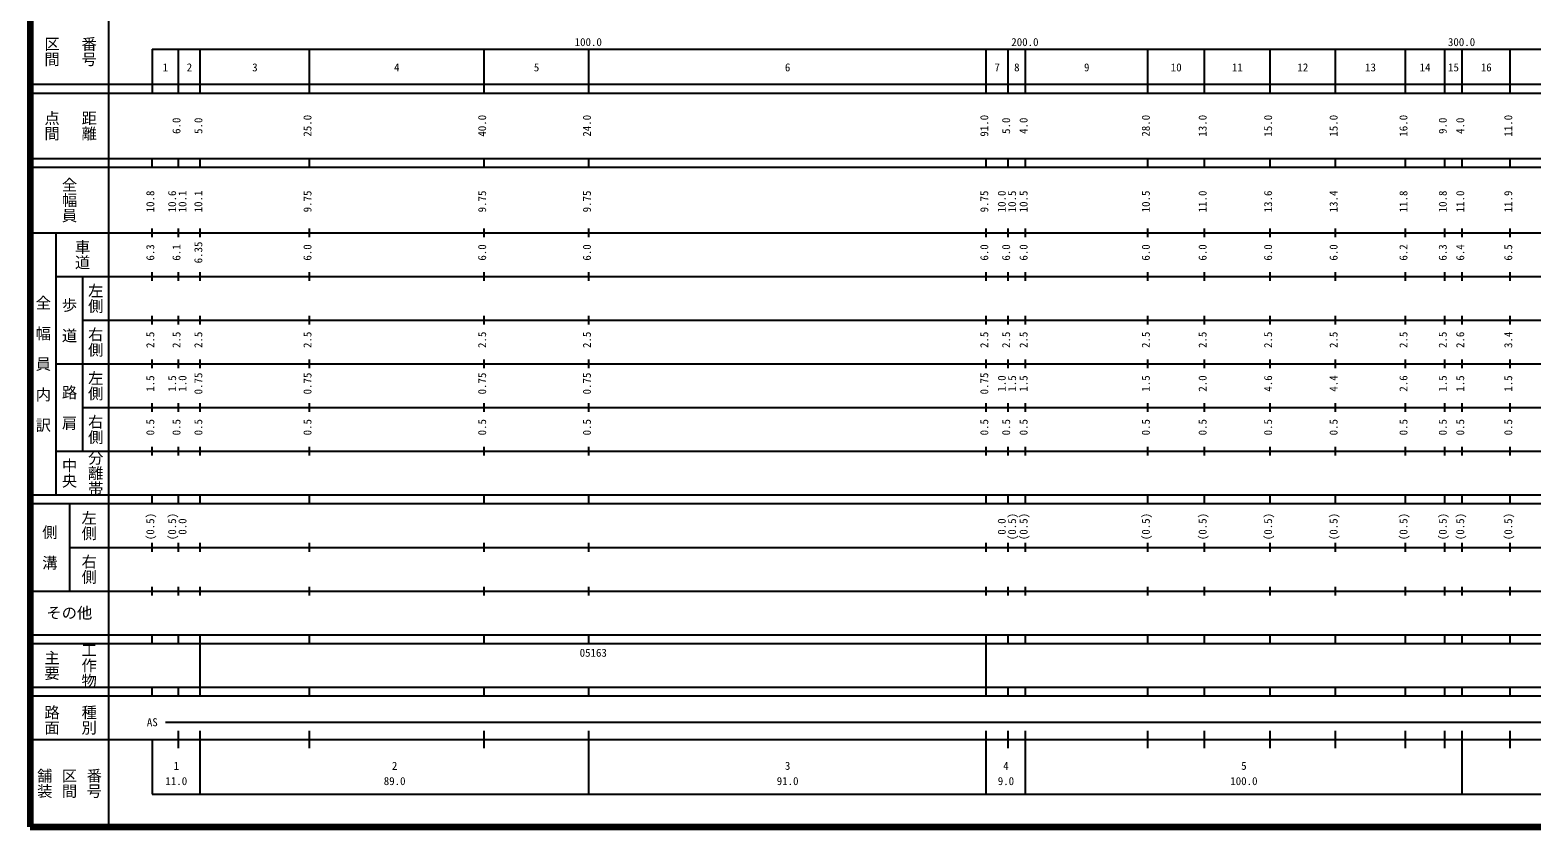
# Model space of a CAD drawing. Units: millimetres on the paper, enlarged 1000 times. Extents: x 40000 to 680000, y 20000 to 380000.
# Drawn here: x 40000 to 383971, y 20000 to 202409 of the extents above; entities that cross this region are included whole.
import ezdxf
from ezdxf.enums import TextEntityAlignment as Align

# ---------------------------------------------------------------- set-up
doc = ezdxf.new("R2010")
doc.units = ezdxf.units.MM
doc.header["$LTSCALE"] = 1000
doc.layers.add('M-TTL', color=2, linetype='Continuous', lineweight=140)
doc.layers.add('M-TTL-BAND', color=7, linetype='Continuous', lineweight=25)
doc.styles.add('@ＭＳ ゴシック', font='')
doc.styles.add('ＭＳ ゴシック', font='')
doc.styles.get('@ＭＳ ゴシック').set_extended_font_data('@MS Gothic')
doc.styles.get('ＭＳ ゴシック').set_extended_font_data('MS Gothic')

msp = doc.modelspace()

# ---------------------------------------------------------------- linework, layer by layer
at = {"layer": 'M-TTL'}
for p, q in [((40000, 380000), (40000, 20000)), ((40000, 20000), (680000, 20000))]:
    msp.add_line(p, q, dxfattribs=at)
at = {"layer": 'M-TTL-BAND'}
for p, q in [((58000, 370000), (58000, 20000)), ((68000, 198000), (579000, 198000)), ((68000, 198000), (68000, 188000)), ((74000, 188000), (74000, 198000)), ((79000, 188000), (79000, 198000)), ((104000, 188000), (104000, 198000)), ((144000, 188000), (144000, 198000)), ((168000, 188000), (168000, 198000)), ((259000, 188000), (259000, 198000)), ((264000, 188000), (264000, 198000)), ((268000, 188000), (268000, 198000)), ((296000, 188000), (296000, 198000)), ((309000, 188000), (309000, 198000)), ((324000, 188000), (324000, 198000)), ((339000, 188000), (339000, 198000)), ((355000, 188000), (355000, 198000)), ((364000, 188000), (364000, 198000)), ((368000, 188000), (368000, 198000)), ((379000, 188000), (379000, 198000)), ((40000, 190000), (579000, 190000)), ((40000, 188000), (579000, 188000)), ((40000, 173000), (579000, 173000)), ((68000, 171000), (68000, 173000)), ((74000, 171000), (74000, 173000)), ((79000, 171000), (79000, 173000)), ((104000, 171000), (104000, 173000)), ((144000, 171000), (144000, 173000)), ((168000, 171000), (168000, 173000)), ((259000, 171000), (259000, 173000)), ((264000, 171000), (264000, 173000)), ((268000, 171000), (268000, 173000)), ((296000, 171000), (296000, 173000)), ((309000, 171000), (309000, 173000)), ((324000, 171000), (324000, 173000)), ((339000, 171000), (339000, 173000)), ((355000, 171000), (355000, 173000)), ((364000, 171000), (364000, 173000)), ((368000, 171000), (368000, 173000)), ((379000, 171000), (379000, 173000)), ((40000, 171000), (579000, 171000)), ((40000, 156000), (579000, 156000)), ((46000, 96000), (46000, 156000)), ((68000, 155000), (68000, 157000)), ((74000, 155000), (74000, 157000)), ((79000, 155000), (79000, 157000)), ((104000, 155000), (104000, 157000)), ((144000, 155000), (144000, 157000)), ((168000, 155000), (168000, 157000)), ((259000, 155000), (259000, 157000)), ((264000, 155000), (264000, 157000)), ((268000, 155000), (268000, 157000)), ((296000, 155000), (296000, 157000)), ((309000, 155000), (309000, 157000)), ((324000, 155000), (324000, 157000)), ((339000, 155000), (339000, 157000)), ((355000, 155000), (355000, 157000)), ((364000, 155000), (364000, 157000)), ((368000, 155000), (368000, 157000)), ((379000, 155000), (379000, 157000)), ((46000, 146000), (579000, 146000)), ((52000, 146000), (52000, 106000)), ((68000, 145000), (68000, 147000)), ((74000, 145000), (74000, 147000)), ((79000, 145000), (79000, 147000)), ((104000, 145000), (104000, 147000)), ((144000, 145000), (144000, 147000)), ((168000, 145000), (168000, 147000)), ((259000, 145000), (259000, 147000)), ((264000, 145000), (264000, 147000)), ((268000, 145000), (268000, 147000)), ((296000, 145000), (296000, 147000)), ((309000, 145000), (309000, 147000)), ((324000, 145000), (324000, 147000)), ((339000, 145000), (339000, 147000)), ((355000, 145000), (355000, 147000)), ((364000, 145000), (364000, 147000)), ((368000, 145000), (368000, 147000)), ((379000, 145000), (379000, 147000)), ((52000, 136000), (579000, 136000)), ((68000, 135000), (68000, 137000)), ((74000, 135000), (74000, 137000)), ((79000, 135000), (79000, 137000)), ((104000, 135000), (104000, 137000)), ((144000, 135000), (144000, 137000)), ((168000, 135000), (168000, 137000)), ((259000, 135000), (259000, 137000)), ((264000, 135000), (264000, 137000)), ((268000, 135000), (268000, 137000)), ((296000, 135000), (296000, 137000)), ((309000, 135000), (309000, 137000)), ((324000, 135000), (324000, 137000)), ((339000, 135000), (339000, 137000)), ((355000, 135000), (355000, 137000)), ((364000, 135000), (364000, 137000)), ((368000, 135000), (368000, 137000)), ((379000, 135000), (379000, 137000)), ((46000, 126000), (579000, 126000)), ((68000, 125000), (68000, 127000)), ((74000, 125000), (74000, 127000)), ((79000, 125000), (79000, 127000)), ((104000, 125000), (104000, 127000)), ((144000, 125000), (144000, 127000)), ((168000, 125000), (168000, 127000)), ((259000, 125000), (259000, 127000)), ((264000, 125000), (264000, 127000)), ((268000, 125000), (268000, 127000)), ((296000, 125000), (296000, 127000)), ((309000, 125000), (309000, 127000)), ((324000, 125000), (324000, 127000)), ((339000, 125000), (339000, 127000)), ((355000, 125000), (355000, 127000)), ((364000, 125000), (364000, 127000)), ((368000, 125000), (368000, 127000)), ((379000, 125000), (379000, 127000)), ((68000, 115000), (68000, 117000)), ((74000, 115000), (74000, 117000)), ((79000, 115000), (79000, 117000)), ((104000, 115000), (104000, 117000)), ((144000, 115000), (144000, 117000)), ((168000, 115000), (168000, 117000)), ((259000, 115000), (259000, 117000)), ((264000, 115000), (264000, 117000)), ((268000, 115000), (268000, 117000)), ((296000, 115000), (296000, 117000)), ((309000, 115000), (309000, 117000)), ((324000, 115000), (324000, 117000)), ((339000, 115000), (339000, 117000)), ((355000, 115000), (355000, 117000)), ((364000, 115000), (364000, 117000)), ((368000, 115000), (368000, 117000)), ((379000, 115000), (379000, 117000)), ((52000, 116000), (579000, 116000)), ((68000, 105000), (68000, 107000)), ((74000, 105000), (74000, 107000)), ((79000, 105000), (79000, 107000)), ((104000, 105000), (104000, 107000)), ((144000, 105000), (144000, 107000)), ((168000, 105000), (168000, 107000)), ((259000, 105000), (259000, 107000)), ((264000, 105000), (264000, 107000)), ((268000, 105000), (268000, 107000)), ((296000, 105000), (296000, 107000)), ((309000, 105000), (309000, 107000)), ((324000, 105000), (324000, 107000)), ((339000, 105000), (339000, 107000)), ((355000, 105000), (355000, 107000)), ((364000, 105000), (364000, 107000)), ((368000, 105000), (368000, 107000)), ((379000, 105000), (379000, 107000)), ((46000, 106000), (579000, 106000)), ((40000, 96000), (579000, 96000)), ((40000, 94000), (579000, 94000)), ((49000, 94000), (49000, 74000)), ((68000, 94000), (68000, 96000)), ((74000, 94000), (74000, 96000)), ((79000, 94000), (79000, 96000)), ((104000, 94000), (104000, 96000)), ((144000, 94000), (144000, 96000)), ((168000, 94000), (168000, 96000)), ((259000, 94000), (259000, 96000)), ((264000, 94000), (264000, 96000)), ((268000, 94000), (268000, 96000)), ((296000, 94000), (296000, 96000)), ((309000, 94000), (309000, 96000)), ((324000, 94000), (324000, 96000)), ((339000, 94000), (339000, 96000)), ((355000, 94000), (355000, 96000)), ((364000, 94000), (364000, 96000)), ((368000, 94000), (368000, 96000)), ((379000, 94000), (379000, 96000)), ((49000, 84000), (579000, 84000)), ((68000, 83000), (68000, 85000)), ((74000, 83000), (74000, 85000)), ((79000, 83000), (79000, 85000)), ((104000, 83000), (104000, 85000)), ((144000, 83000), (144000, 85000)), ((168000, 83000), (168000, 85000)), ((259000, 83000), (259000, 85000)), ((264000, 83000), (264000, 85000)), ((268000, 83000), (268000, 85000)), ((296000, 83000), (296000, 85000)), ((309000, 83000), (309000, 85000)), ((324000, 83000), (324000, 85000)), ((339000, 83000), (339000, 85000)), ((355000, 83000), (355000, 85000)), ((364000, 83000), (364000, 85000)), ((368000, 83000), (368000, 85000)), ((379000, 83000), (379000, 85000)), ((40000, 74000), (579000, 74000)), ((68000, 73000), (68000, 75000)), ((74000, 73000), (74000, 75000)), ((79000, 73000), (79000, 75000)), ((104000, 73000), (104000, 75000)), ((144000, 73000), (144000, 75000)), ((168000, 73000), (168000, 75000)), ((259000, 73000), (259000, 75000)), ((264000, 73000), (264000, 75000)), ((268000, 73000), (268000, 75000)), ((296000, 73000), (296000, 75000)), ((309000, 73000), (309000, 75000)), ((324000, 73000), (324000, 75000)), ((339000, 73000), (339000, 75000)), ((355000, 73000), (355000, 75000)), ((364000, 73000), (364000, 75000)), ((368000, 73000), (368000, 75000)), ((379000, 73000), (379000, 75000)), ((40000, 64000), (579000, 64000)), ((40000, 62000), (579000, 62000)), ((68000, 62000), (68000, 64000)), ((74000, 62000), (74000, 64000)), ((79000, 62000), (79000, 64000)), ((79000, 52000), (79000, 62000)), ((104000, 62000), (104000, 64000)), ((144000, 62000), (144000, 64000)), ((168000, 62000), (168000, 64000)), ((259000, 62000), (259000, 64000)), ((259000, 52000), (259000, 62000)), ((264000, 62000), (264000, 64000)), ((268000, 62000), (268000, 64000)), ((296000, 62000), (296000, 64000)), ((309000, 62000), (309000, 64000)), ((324000, 62000), (324000, 64000)), ((339000, 62000), (339000, 64000)), ((355000, 62000), (355000, 64000)), ((364000, 62000), (364000, 64000)), ((368000, 62000), (368000, 64000)), ((379000, 62000), (379000, 64000)), ((40000, 52000), (579000, 52000)), ((68000, 50000), (68000, 52000)), ((74000, 50000), (74000, 52000)), ((79000, 50000), (79000, 52000)), ((104000, 50000), (104000, 52000)), ((144000, 50000), (144000, 52000)), ((168000, 50000), (168000, 52000)), ((259000, 50000), (259000, 52000)), ((264000, 50000), (264000, 52000)), ((268000, 50000), (268000, 52000)), ((296000, 50000), (296000, 52000)), ((309000, 50000), (309000, 52000)), ((324000, 50000), (324000, 52000)), ((339000, 50000), (339000, 52000)), ((355000, 50000), (355000, 52000)), ((364000, 50000), (364000, 52000)), ((368000, 50000), (368000, 52000)), ((379000, 50000), (379000, 52000)), ((40000, 50000), (579000, 50000)), ((71000, 44000), (516000, 44000)), ((74000, 38000), (74000, 42000)), ((79000, 27500), (79000, 42000)), ((104000, 38000), (104000, 42000)), ((144000, 38000), (144000, 42000)), ((168000, 27500), (168000, 42000)), ((259000, 27500), (259000, 42000)), ((264000, 38000), (264000, 42000)), ((268000, 27500), (268000, 42000)), ((296000, 38000), (296000, 42000)), ((309000, 38000), (309000, 42000)), ((324000, 38000), (324000, 42000)), ((339000, 38000), (339000, 42000)), ((355000, 38000), (355000, 42000)), ((364000, 38000), (364000, 42000)), ((368000, 27500), (368000, 42000)), ((379000, 38000), (379000, 42000)), ((40000, 40000), (579000, 40000)), ((68000, 40000), (68000, 27500)), ((68000, 27500), (579000, 27500))]:
    msp.add_line(p, q, dxfattribs=at)

# ---------------------------------------------------------------- texts
at = {"layer": 'M-TTL-BAND', "style": '@ＭＳ ゴシック'}
for s, p in [('区間', (45000, 197500)), ('番号', (53500, 197500)), ('点間', (45000, 180500)), ('距離', (53500, 180500)), ('全幅員', (49000, 163500)), ('車道', (52000, 151000)), ('全\u3000幅\u3000員\u3000内\u3000訳', (43000, 126000)), ('歩\u3000道', (49000, 136000)), ('左側', (55000, 141000)), ('右側', (55000, 131000)), ('左側', (55000, 121000)), ('路\u3000肩', (49000, 116000)), ('右側', (55000, 111000)), ('中央', (49000, 101000)), ('分離帯', (55000, 101000)), ('左側', (53500, 89000)), ('側\u3000溝', (44500, 84000)), ('右側', (53500, 79000)), ('主要', (45000, 57000)), ('工作物', (53500, 57000)), ('路面', (45000, 44500)), ('種別', (53500, 44500)), ('舗装', (43333, 30000)), ('区間', (49000, 30000)), ('番号', (54667, 30000))]:
    msp.add_text(s, height=2566, rotation=270, dxfattribs=at).set_placement(p, align=Align.MIDDLE_CENTER)
at = {"layer": 'M-TTL-BAND', "style": 'ＭＳ ゴシック'}
for s, p in [('100.0', (167844, 198195)), ('200.0', (267844, 198195)), ('300.0', (367844, 198195)), ('1', (71000, 192405)), ('2', (76500, 192405)), ('3', (91500, 192405)), ('4', (124000, 192405)), ('5', (156000, 192405)), ('6', (213500, 192405)), ('7', (261500, 192405)), ('8', (266000, 192405)), ('9', (282000, 192405)), ('10', (302500, 192405)), ('11', (316500, 192405)), ('12', (331500, 192405)), ('13', (347000, 192405)), ('14', (359500, 192405)), ('15', (366000, 192405)), ('16', (373500, 192405)), ('AS', (68000, 42500)), ('1', (73500, 32523)), ('2', (123500, 32523)), ('3', (213500, 32523)), ('4', (263500, 32523)), ('5', (318000, 32523)), ('11.0', (73500, 29033)), ('89.0', (123500, 29033)), ('91.0', (213500, 29033)), ('9.0', (263500, 29033)), ('100.0', (318000, 29033))]:
    msp.add_text(s, height=1833, dxfattribs=at).set_placement(p, align=Align.BOTTOM_CENTER)
for s, p in [('25.0', (105000, 180500)), ('40.0', (145000, 180500)), ('24.0', (169000, 180500)), ('91.0', (260000, 180500)), ('28.0', (297000, 180500)), ('13.0', (310000, 180500)), ('15.0', (325000, 180500)), ('15.0', (340000, 180500)), ('16.0', (356000, 180500)), ('11.0', (380000, 180500)), ('6.0', (75000, 180500)), ('5.0', (80000, 180500)), ('5.0', (265000, 180500)), ('4.0', (269000, 180500)), ('9.0', (365000, 180500)), ('4.0', (369000, 180500)), ('10.8', (69000, 163174)), ('10.6', (74000, 163174)), ('10.1', (76370, 163174)), ('10.1', (80000, 163174)), ('9.75', (105000, 163174)), ('9.75', (145000, 163174)), ('9.75', (169000, 163174)), ('9.75', (260000, 163174)), ('10.0', (264000, 163174)), ('10.5', (266370, 163174)), ('10.5', (269000, 163174)), ('10.5', (297000, 163174)), ('11.0', (310000, 163174)), ('13.6', (325000, 163174)), ('13.4', (340000, 163174)), ('11.8', (356000, 163174)), ('10.8', (365000, 163174)), ('11.0', (369000, 163174)), ('11.9', (380000, 163174)), ('6.3', (69000, 151500)), ('6.1', (75000, 151500)), ('6.35', (80000, 151500)), ('6.0', (105000, 151500)), ('6.0', (145000, 151500)), ('6.0', (169000, 151500)), ('6.0', (260000, 151500)), ('6.0', (265000, 151500)), ('6.0', (269000, 151500)), ('6.0', (297000, 151500)), ('6.0', (310000, 151500)), ('6.0', (325000, 151500)), ('6.0', (340000, 151500)), ('6.2', (356000, 151500)), ('6.3', (365000, 151500)), ('6.4', (369000, 151500)), ('6.5', (380000, 151500)), ('2.5', (69000, 131500)), ('2.5', (75000, 131500)), ('2.5', (80000, 131500)), ('2.5', (105000, 131500)), ('2.5', (145000, 131500)), ('2.5', (169000, 131500)), ('2.5', (260000, 131500)), ('2.5', (265000, 131500)), ('2.5', (269000, 131500)), ('2.5', (297000, 131500)), ('2.5', (310000, 131500)), ('2.5', (325000, 131500)), ('2.5', (340000, 131500)), ('2.5', (356000, 131500)), ('2.5', (365000, 131500)), ('2.6', (369000, 131500)), ('3.4', (380000, 131500)), ('0.75', (80000, 121500)), ('0.75', (105000, 121500)), ('0.75', (145000, 121500)), ('0.75', (169000, 121500)), ('0.75', (260000, 121500)), ('1.5', (69000, 121500)), ('1.5', (74000, 121500)), ('1.0', (76370, 121500)), ('1.0', (264000, 121500)), ('1.5', (266370, 121500)), ('1.5', (269000, 121500)), ('1.5', (297000, 121500)), ('2.0', (310000, 121500)), ('4.6', (325000, 121500)), ('4.4', (340000, 121500)), ('2.6', (356000, 121500)), ('1.5', (365000, 121500)), ('1.5', (369000, 121500)), ('1.5', (380000, 121500)), ('0.5', (69000, 111500)), ('0.5', (75000, 111500)), ('0.5', (80000, 111500)), ('0.5', (105000, 111500)), ('0.5', (145000, 111500)), ('0.5', (169000, 111500)), ('0.5', (260000, 111500)), ('0.5', (265000, 111500)), ('0.5', (269000, 111500)), ('0.5', (297000, 111500)), ('0.5', (310000, 111500)), ('0.5', (325000, 111500)), ('0.5', (340000, 111500)), ('0.5', (356000, 111500)), ('0.5', (365000, 111500)), ('0.5', (369000, 111500)), ('0.5', (380000, 111500)), ('(0.5)', (69000, 88764)), ('(0.5)', (74000, 88764)), ('0.0', (76370, 88764)), ('0.0', (264000, 88764)), ('(0.5)', (266370, 88764)), ('(0.5)', (269000, 88764)), ('(0.5)', (297000, 88764)), ('(0.5)', (310000, 88764)), ('(0.5)', (325000, 88764)), ('(0.5)', (340000, 88764)), ('(0.5)', (356000, 88764)), ('(0.5)', (365000, 88764)), ('(0.5)', (369000, 88764)), ('(0.5)', (380000, 88764))]:
    msp.add_text(s, height=1833, rotation=90, dxfattribs=at).set_placement(p, align=Align.BOTTOM_CENTER)
msp.add_text('その他', height=2566, dxfattribs=at).set_placement((49000, 69000), align=Align.MIDDLE_CENTER)
msp.add_text('05163', height=1833, dxfattribs=at).set_placement((165875, 58405), align=Align.BOTTOM_LEFT)

doc.saveas('drawing.dxf')
